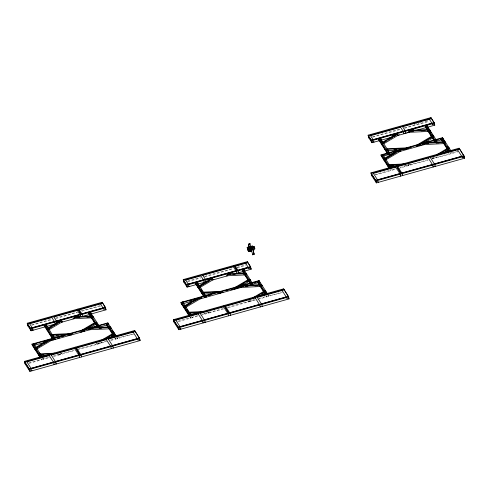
<?xml version="1.0" encoding="UTF-8"?>
<svg xmlns="http://www.w3.org/2000/svg" width="489" height="489" viewBox="0 0 489 489"><rect width="100%" height="100%" fill="white"/><g stroke="black" fill="none" stroke-linecap="round" stroke-linejoin="round"><path stroke-width="0.37" stroke-dasharray="2.44 1.83" d="M100.214 342.465L97.024 344.354L96.767 343.382L99.267 342.685L99.518 343.657L102.659 341.799M432.276 158.821L434.263 157.647M437.343 156.602L434.201 158.454L433.957 157.489L431.457 158.185M248.186 302.055L251.383 300.173M250.429 300.393L250.68 301.358L253.828 299.506M414.415 124.218L421.726 122.171M425.381 121.15L428.303 120.331M372.422 136.737L400.112 128.992M404.275 127.831L428.89 120.942M372.71 137.189L400.399 129.438M404.562 128.277L429.171 121.388M391.567 169.347L390.387 169.677L390.644 170.643L390.356 170.196L375.216 174.432M404.128 165.838L408.572 165.63L408.315 164.659L410.192 164.133M451.879 152.47L450.118 152.965L450.369 153.937L450.082 153.485L435.901 157.452M395.326 168.809L392.117 169.701L392.404 170.154L392.154 169.182M400.033 167.489L406.298 165.734M427.765 159.732L408.792 165.037L408.541 164.066M431.94 158.564L433.407 158.155M457.783 151.333L451.848 152.996L452.129 153.442M375.503 174.879L396.249 169.078M398.235 168.522L428.071 160.172M432.331 158.98L458.071 151.779M31.553 324.794L52.091 319.048M55.544 318.082L76.846 312.123M81.033 310.949L100.098 305.619M187.476 281.169L200.337 277.575M204.494 276.407L232.874 268.467M236.976 267.324L245.979 264.8M31.84 325.24L51.645 319.702M55.825 318.528L77.873 312.367M82.054 311.193L101.119 305.857M187.764 281.621L200.624 278.021M204.781 276.86L233.161 268.913M237.257 267.77L245.576 265.441M177.611 321.279L190.3 317.728L190.594 318.174L190.337 317.202L192.104 316.713L192.354 317.679L191.535 316.401M204.078 313.37L208.516 313.156L208.265 312.19L210.136 311.664M247.935 301.09L250.435 300.393L250.68 301.358M28.643 362.954L41.339 359.403M42.855 357.942L43.105 358.908L48.766 357.325M52.91 356.163L57.286 354.941M59.78 354.244L74.102 350.234M78.264 349.073L98.717 343.351L97.024 344.354L96.773 343.382M106.553 341.157L101.211 342.648L100.96 341.683M110.593 340.026L115.392 338.688M116.639 337.379L117.446 338.639L116.908 337.221L117.158 338.192L133.332 333.663M197.727 315.649L192.067 317.233L192.354 317.679L192.104 316.713M202.605 314.286L206.248 313.266M208.742 312.569L223.063 308.559M227.226 307.398L249.885 301.053M252.379 300.356L254.885 299.653M258.895 298.534L266.56 296.389L266.847 296.835L266.597 295.869L266.847 296.835L266.04 295.582M268.327 295.894L282.294 291.988M28.93 363.4L49.762 357.575M53.876 356.426L74.377 350.686M77.085 349.928L106.107 341.811M110.881 340.472L133.619 334.115M178.601 321.53L198.723 315.9M200.704 315.344L224.066 308.81M228.192 307.654L255.802 299.928M257.782 299.372L282.581 292.434M406.487 165.148L411.066 164.934L410.815 163.962M206.437 312.679L211.016 312.459M57.03 353.975L58.546 353.902M58.234 354.317L62.048 354.134L61.797 353.168L59.303 353.865L59.554 354.837L56.596 354.977M267.801 295.087L268.614 296.346L268.363 295.374M114.872 337.875L115.679 339.134L115.428 338.162L117.195 337.667L117.446 338.639L117.158 338.192M43.105 358.908L43.393 359.354L43.142 358.388L41.376 358.883L41.626 359.849L40.807 358.571M408.321 164.659L408.572 165.63M208.265 312.19L208.516 313.156M190.343 317.202L190.594 318.174"/><path stroke-width="0.73" d="M251.474 251.248C252.599 250.961 249.524 251.884 250.594 251.108M248.467 244.225L249.39 247.819M250.57 246.468L252.532 245.894C252.721 246.273 248.479 248.094 249.671 246.957M252.073 246.749L252.367 247.507M252.446 246.719C249.463 247.807 252.844 245.814 252.471 247.678C252.972 247.465 252.581 246.413 253.962 246.328L254.262 247.477M252.367 247.281L251.646 247.666L252 248.112M253.449 254.084L254.042 253.754L252.88 249.268M250.185 250.612L251.603 250.49M253.718 253.974L254.042 253.73M250.625 251.114L250.466 251.407M250.075 243.938L248.956 244.317M248.583 244.09L248.962 243.913M249.946 243.999L251.01 247.367M251.597 250.001L250.362 250.362M251.639 247.666L252.306 247.263M429.648 130.141L427.63 130.239L427.991 130.801L430.008 130.71L429.483 129.499L411.335 130.331L408.847 131.028L409.177 132.323L397.575 135.569L397.239 134.273L394.751 134.97L382.722 142.11L383.254 143.32L381.744 144.212L381.909 144.86M394.751 134.97L394.837 135.294L396.518 134.298M397.239 134.273L383.083 142.672L383.254 143.32M382.319 143.485L386.787 140.832M388.064 140.074L389.342 139.316M390.619 138.558L392.533 137.421M393.81 136.663L395.088 135.905M383.841 143.717L399.256 134.567M93.051 317.196L93.411 317.764L93.24 317.116L91.223 317.208L90.697 316.004L76.608 316.67L74.114 317.367L74.45 318.657L61.516 322.275L61.18 320.986L58.686 321.683L46.651 328.791L47.182 330.002L48.692 329.109L46.382 325.124L44.615 325.619L44.951 326.909L31.07 330.796L27.885 325.821L27.219 323.235L102.152 302.269L105.337 307.245L106.003 309.83L91.015 314.024M58.686 321.683L58.772 322.006L60.471 321.004M46.822 329.439L61.18 320.986M47.757 329.274L52.152 326.676M53.411 325.937L54.664 325.191M55.923 324.451L57.182 323.706M58.435 322.966L59.695 322.22M61.516 322.275L62.647 321.609M61.907 322.043L48.857 329.757L48.521 328.467L52.873 335.637L50.856 335.735L50.495 335.173L50.324 334.525L69.414 333.62L69.579 334.268M32.182 344.733L33.949 344.238L32.182 344.733L32.439 345.13L34.206 344.635L33.784 343.59L36.614 348.4L35.104 349.293L34.743 348.724L50.709 339.323L51.045 340.619L89.982 329.72L89.652 328.431L110.752 327.434L110.924 328.076L108.9 328.174M34.743 348.73L34.578 348.082L48.215 340.02L48.38 340.668L51.761 339.256M35.679 348.565L42.072 344.788M43.35 344.03L50.385 339.873M52.048 340.026L36.779 349.042L36.449 347.752L40.887 355.063L38.869 355.161L38.338 353.95L40.355 353.853M82.788 330.808L89.071 327.098M90.324 326.352L92.213 325.24M93.466 324.494L95.985 323.009M81.956 331.658L80.954 332.251L80.783 331.603L83.283 330.906L84.786 330.014L84.621 329.366L96.553 322.282L96.92 322.85L95.41 323.736L95.049 323.174L96.553 322.282L96.724 322.929M84.958 330.662L83.448 331.554L83.283 330.906M88.643 328.48L96.437 323.877M385.625 159.194L385.265 158.632L385.632 159.194L384.122 160.086L383.761 159.524L385.265 158.632L382.795 154.39L383.217 155.429L381.451 155.924L381.2 155.526L382.96 155.031M383.761 159.524L383.59 158.876L397.227 150.82L397.398 151.462L400.778 150.05M384.696 159.359L393.645 154.072M394.923 153.314L396.2 152.556M397.478 151.804L398.761 151.046M400.894 150.172L397.398 151.462M401.066 150.82L385.797 159.842L385.46 158.546L389.898 165.857L387.881 165.954L387.355 164.744L403.932 163.962M418.773 145.05L428.358 139.383M429.642 138.625L430.919 137.874M427.991 130.801L430.008 130.71L429.843 130.062L427.826 130.153L432.264 137.464L433.767 136.572L433.242 135.367L415.962 145.575L416.127 146.223L418.627 145.526L420.13 144.634L417.637 145.331L417.472 144.683L406.084 147.874L406.249 148.515L403.755 149.218L403.584 148.57L381.029 154.879L381.365 156.174L388.999 168.088M432.264 137.464L433.767 136.572L433.602 135.93L418.456 144.878L418.627 145.526M247.141 247.403L249.72 246.847L247.141 247.403L248.033 250.851M424.128 143.014L432.429 138.112L432.093 136.822L434.311 140.667L436.078 140.172L435.907 139.524L427.172 125.899L425.412 126.394L425.748 127.684L416.591 130.245M251.053 249.543L251.346 250.692L248.54 251.646L247.648 248.198L251.254 246.774M248.571 247.837L251.157 247.281L248.571 247.837L249.017 249.561L249.818 249.09M249.836 247.275L249.09 247.844L248.925 247.318L249.256 247.281M247.648 248.198L250.05 247.361L250.166 247.789M249.078 248.632L251.48 247.795L251.927 249.518L250.594 250.307L249.524 250.356L249.078 248.632L251.48 247.795M251.523 247.477L252.691 247.208M251.658 247.691L254.469 247.122L254.916 248.846L252.336 249.402L251.89 247.678M249.524 250.356L250.857 249.567M248.54 251.646L249.427 251.12M101.669 340.118L114.157 332.74L114.683 333.95L113.173 334.837L112.812 334.274M253.131 250.606L253.932 250.136L253.638 248.987M104.774 339.054L114.518 333.302L114.683 333.95L114.322 333.382M105.386 339.054L109.891 336.389M111.174 335.631L113.748 334.109M108.943 338.082L113.338 335.485L113.008 334.195L114.646 336.75M244.402 274.384L244.066 273.088L229.983 273.754L227.489 274.457L227.819 275.747L212.684 279.983L212.348 278.693L209.854 279.39L197.819 286.499L198.351 287.709L199.854 286.817L197.55 282.831L195.783 283.327L196.12 284.616L187.091 287.147L183.901 282.171L183.234 279.586L247.306 261.658L250.49 266.633L251.15 269.219L244.384 271.114L244.054 269.818L242.287 270.313L242.623 271.609L235.35 273.638M209.854 279.39L209.94 279.714L211.633 278.712M197.99 287.147L199.494 286.254M212.348 278.693L198.179 287.061L198.351 287.709M198.919 286.982L209.604 280.668M210.863 279.928L212.116 279.182M213.815 279.317L200.025 287.465L199.689 286.169L204.041 293.345L202.024 293.443L201.492 292.233L220.582 291.328L220.747 291.976L222.764 291.878L222.935 292.526M436.359 154.915L448.841 147.537L449.373 148.748L447.863 149.64L443.425 142.33L443.755 143.625L422.655 144.622M447.502 149.078L449.012 148.185L449.373 148.748L449.202 148.106L438.816 154.243M440.069 153.858L441.359 153.094M442.649 152.336L443.933 151.578M445.222 150.814L448.437 148.913M443.633 152.886L448.028 150.288L447.698 148.992L449.336 151.553M183.167 302.96L182.91 302.563L181.15 303.052L181.401 303.455L183.167 302.96L182.745 301.915L185.576 306.719L184.072 307.612L183.711 307.049L199.671 297.648L200.007 298.938L241.15 287.428L240.82 286.138L261.921 285.136L262.092 285.784L260.069 285.882M184.64 306.884L191.676 302.728M192.953 301.976L194.231 301.218M195.514 300.466L199.347 298.198M199.842 298.296L201.352 297.404L198.852 298.101M201.517 298.052L185.747 307.367L185.41 306.077L189.848 313.388L187.831 313.48L187.305 312.269L203.882 311.487M235.16 288.1L234.158 288.693L234.323 289.341L236.297 288.174M250.093 280.02L250.454 280.582L249.928 279.372L237.99 286.456L238.161 287.104L236.652 287.997L234.158 288.693L236.652 287.997L236.817 288.638L238.326 287.752M236.156 287.899L244.952 282.697M246.212 281.957L249.353 280.099M241.364 285.955L249.806 280.967M252.183 298.211L265.319 290.442L265.851 291.652L264.341 292.544L263.981 291.982M255.295 297.147L265.686 291.004L265.851 291.652L265.49 291.089M258.479 295.619L259.769 294.861M261.701 293.718L264.916 291.817M259.482 296.163L264.506 293.192L264.176 291.896L265.405 293.816M252.312 247.88L251.798 248.167M251.609 251.193L250.79 251.425M250.625 247.568L250.246 247.685M378.908 139.402L387.808 153.674L389.574 153.185L389.403 152.537L380.674 138.913L378.908 139.402L379.244 140.698L371.97 142.733L368.779 137.757L368.113 135.172L430.925 117.598L434.116 122.574L434.782 125.16L427.508 127.195M431.09 118.246L368.278 135.82L371.469 140.789L434.281 123.216L430.925 117.598M370.552 135.71L400.625 127.299M402.612 126.743L431.377 118.693M368.113 135.172L371.304 140.147L434.116 122.574M403.242 131.376L371.182 140.343L371.719 141.761L373.706 141.205L373.951 142.177M405.222 130.82L432.007 123.326M378.706 139.279L380.466 138.784L380.754 139.237L378.993 139.726L378.706 139.279L378.957 140.251L388.229 154.72L388.064 154.072L389.831 153.583L389.996 154.224L388.455 151.828M425.21 126.266L426.97 125.777L427.258 126.223L425.491 126.718L425.21 126.266L425.461 127.238L433.926 140.453M379.073 139.438L381.237 138.833M392.074 135.801L397.857 134.188M409.275 130.991L413.657 129.762M425.357 126.492L427.545 125.881M394.837 135.294L397.325 134.597M408.926 131.352L411.414 130.655L411.335 130.331M432.545 124.744L432.294 123.772L432.545 124.744L434.532 124.188L434.244 123.741M392.27 137.054L381.004 140.202L380.674 138.913M451.127 151.101L442.521 137.678L419.965 143.986L420.302 145.282M383.217 155.429L383.052 154.787L442.777 138.075L442.942 138.723L442.686 138.326L440.925 138.815L441.182 139.212L442.942 138.723L442.686 138.326L440.925 138.815L441.09 139.463L448.755 151.419M385.118 154.665L382.209 155.478L390.393 168.253M386.579 154.255L388.761 153.644M393.132 152.421L400.418 150.386M409.159 147.941L411.341 147.33M417.899 145.496L420.082 144.885M425.179 143.454L430.277 142.03M435.381 140.6L437.563 139.988M440.479 139.176L441.934 138.766L449.709 150.899M408.266 148.424L403.755 149.218L408.266 148.424L408.101 147.776L386.995 148.772L387.52 149.982L385.503 150.08L385.143 149.518L387.16 149.42M427.001 143.179L422.484 143.974L427.001 143.179L426.83 142.537L445.082 141.669L445.607 142.88L443.59 142.977L443.23 142.415M434.733 141.712L434.568 141.064L436.335 140.569L436.5 141.217M434.568 141.064L436.335 140.569M419.018 145.636L421.2 145.025M383.822 155.954L394.122 153.075M431.983 142.482L441.347 139.86L441.011 138.57L443.065 141.767L443.395 143.063M370.943 172.855L459.098 148.191L463.884 155.649L464.55 158.234L376.396 182.898L371.609 175.441L370.943 172.855L375.723 180.313L376.396 182.898M459.269 148.839L371.108 173.503L375.894 180.961L464.049 156.297L459.098 148.191M373.382 173.393L395.748 167.134M397.734 166.584L428.278 158.033M430.265 157.482L459.556 149.286M375.723 180.313L463.884 155.649M399.959 173.699L375.607 180.514L376.145 181.932L378.125 181.376L378.376 182.348M401.94 173.149L432.49 164.597M434.47 164.047L461.775 156.407M248.528 244.249L249.445 247.801M250.949 247.116L250.521 247.073L251.322 247.049M249.414 248.07L253.626 246.89M250.833 250.374L251.236 250.264M250.081 250.484L250.399 251.389L250.136 250.472M251.26 249.726L252.599 254.225M102.317 302.917L27.384 323.883L30.569 328.852L105.502 307.893L102.152 302.269M247.471 262.306L183.399 280.234L186.59 285.203L250.661 267.281L247.306 261.658M29.652 323.773L51.877 317.557M53.857 317L77.366 310.423M79.352 309.867L102.598 303.363M185.673 280.124L200.838 275.882M202.819 275.325L233.387 266.774M235.374 266.218L247.752 262.758M27.219 323.235L30.404 328.211L105.337 307.245M183.234 279.586L186.425 284.555L250.49 266.633M32.769 329.794L33.056 330.24L32.806 329.268L30.819 329.824L30.532 329.378L30.281 328.406L32.268 327.85L29.364 323.327M30.281 328.406L54.487 321.634M56.473 321.084L79.982 314.5M81.969 313.95L103.228 307.997M203.448 279.959L186.303 284.757L186.841 286.175L188.821 285.619L189.072 286.591L188.785 286.138M205.435 279.402L236.004 270.851M238.681 270.105L248.381 267.391M45 325.332L46.18 325.002L46.467 325.448L44.701 325.943L44.413 325.497L44.664 326.463L53.325 339.977L53.16 339.329L54.927 338.84L55.092 339.488L53.912 337.642M90.343 316.218L88.711 313.101L89.89 312.771M196.755 282.868L195.582 283.198L195.869 283.651L197.635 283.155L197.348 282.703M242.672 270.026L243.846 269.696L244.133 270.142L242.373 270.637M81.431 316.707L89.249 314.519L88.919 313.223L90.679 312.734L98.802 325.399L98.967 326.047L97.794 326.377M44.004 325.876L46.901 325.063M56.865 322.275L60.538 321.249M74.499 317.343L78.906 316.108M88.821 313.333L90.978 312.734M195.032 283.62L197.972 282.795M208.742 279.781L211.651 278.968M226.933 274.69L230.576 273.675M242.648 270.295L244.787 269.696M58.772 322.006L61.266 321.304M74.2 317.691L76.694 316.988L76.608 316.67M90.679 312.734L90.765 313.058L88.998 313.547L88.711 313.101M209.94 279.708L212.434 279.011M227.568 274.775L230.068 274.078L229.983 273.754M46.718 326.42L55.275 324.024L54.774 322.086M39.988 357.294L32.353 345.381L32.017 344.085L107.831 322.874L116.437 336.298M188.95 315.613L181.315 303.7L180.979 302.41L258.999 280.582L267.22 293.406M182.745 301.915L183.002 302.312L259.256 280.979L259.421 281.627L257.66 282.116L257.403 281.719L259.164 281.224L259.421 281.621M67.708 334.794L68.955 334.445M84.786 330.014L82.293 330.711L82.128 330.063L94.878 322.532L95.214 323.822M90.294 328.474L87.8 329.17L91.064 328.73M202.024 293.443L201.853 292.795L218.088 292.025L218.253 292.673L220.747 291.976M238.161 287.104L235.661 287.801L235.496 287.153L248.253 279.616L248.779 280.827L250.289 279.934L249.928 279.372M238.968 286.878L241.462 286.181M242.287 270.313L250.576 283.632L252.342 283.137L252.764 284.182L252.507 283.785M36.125 343.865L33.191 344.684L41.382 357.459M44.193 341.609L50.789 339.763M61.785 336.683L63.986 336.071M70.587 334.225L72.788 333.608M89.646 328.889L95.514 327.245M98.448 326.426L100.648 325.815M183.626 302.599L182.159 303.009L189.934 315.142M189.487 300.955L191.688 300.338M193.888 299.726L200.49 297.88M208.552 295.619L210.753 295.008M217.354 293.162L221.016 292.135M226.15 290.698L228.351 290.081M241.548 286.389L247.416 284.751M254.011 282.905L256.212 282.287M48.38 340.668L50.88 339.971M67.922 335.582L69.273 335.515L69.102 334.873L71.596 334.176L71.767 334.818L70.3 334.892M108.252 323.92L106.492 324.409L106.235 324.011L108.002 323.522L108.252 323.92L108.087 323.272L34.034 343.987L34.371 345.283M199.842 298.296L197.348 298.993L197.177 298.345L183.54 306.401L183.711 307.049M204.494 297.685L204.329 297.037L206.095 296.542L206.26 297.19M240.985 286.78L243.479 286.083L243.314 285.435L261.56 284.574L262.092 285.784M250.576 283.632L250.833 284.03L252.593 283.534M52.555 339.727L53.075 339.58M57.757 338.272L59.951 337.654M230.857 289.836L232.99 289.243M34.78 345.167L44.927 342.331M183.742 303.492L193.888 300.649M248.791 285.289L257.825 282.764L257.489 281.468L259.708 285.319M24.45 361.359L134.646 330.527L139.426 337.985L140.098 340.57L29.902 371.402L25.116 363.944L24.45 361.359L29.23 368.816L29.902 371.402M173.412 319.678L283.608 288.846L288.394 296.31L289.06 298.895L178.864 329.727L174.084 322.263L173.412 319.678L178.198 327.141L178.864 329.727M134.811 331.169L24.615 362.001L29.401 369.464L139.597 338.632L134.646 330.527M283.779 289.494L173.583 320.326L178.363 327.783L288.559 296.951L283.608 288.846M26.889 361.897L49.255 355.637M51.241 355.081L74.603 348.547M76.584 347.991L106.339 339.666M108.32 339.109L135.098 331.621M175.851 320.216L198.222 313.956M200.203 313.406L223.565 306.866M225.551 306.316L255.301 297.99M257.281 297.434L284.066 289.94M29.23 368.816L139.426 337.985M178.198 327.141L288.394 296.31M53.466 362.202L29.114 369.012L29.652 370.43L31.632 369.873L31.883 370.845L31.596 370.399M55.446 361.646L78.808 355.112M80.795 354.556L110.545 346.23M113.259 345.472L137.323 338.736M202.428 320.521L178.075 327.337L178.613 328.755L180.6 328.198L180.844 329.17L180.563 328.718M204.414 319.971L227.776 313.431M230.484 312.673L259.506 304.555M261.493 303.999L285.558 297.263M53.16 339.329L54.927 338.84M69.102 334.873L71.596 334.176M204.329 297.037L206.089 296.548M249.188 243.84L250.032 243.773M253.235 254.146L252.758 254.243M249.414 243.797L249.885 243.73M249.201 244.262L248.62 244.323M250.814 251.407L250.46 251.432M426.255 143.509L428.529 143.399M436.096 143.039L439.122 142.898M442.906 142.721L444.422 142.647M386.334 149.75L387.844 149.677M393.902 149.389L396.927 149.249M401.469 149.035L406.011 148.821M399.36 150.08L385.668 150.728L385.503 150.08M400.638 164.695L387.716 165.306L387.881 165.954L387.52 165.392L389.537 165.294M388.712 165.624L394.042 165.374M395.986 166.223L390.069 166.504L389.733 165.209L391.371 167.77M253.962 246.328L251.56 247.165L254.469 247.122M248.094 249.922L249.164 249.873M249.873 250.857L250.943 250.808L250.649 249.659M228.552 274.152L230.068 274.078M227.489 274.457L244.427 273.657L244.763 274.946L248.204 280.313M246.254 273.644L244.237 273.736L244.598 274.298L246.615 274.207L245.649 273.082M232.917 274.561L235.123 274.457M243.216 274.078L245.423 273.968M226.309 275.82L245.264 274.922M245.007 286.303L248.033 286.157M254.842 285.839L257.874 285.692M239.806 287.495L260.234 286.523L259.903 285.234L263.815 291.334L264.146 292.63M201.664 292.88L203.681 292.783M202.849 293.113L204.323 293.039M212.415 292.66L219.035 292.349M218.253 292.673L222.764 291.878L220.27 292.575L220.435 293.223L218.962 293.296M204.206 293.993L214.537 293.504M74.42 317.098L76.694 316.994M74.114 317.367L92.879 316.554L93.24 317.116M76.602 317.612L79.542 317.471M86.901 317.123L92.054 316.884M187.666 312.838L187.831 313.48L187.47 312.917L202.11 312.153M187.47 312.917L189.487 312.826M188.662 313.149L190.184 313.082M197.8 312.722L200.087 312.612M72.934 318.73L91.895 317.832M190.019 314.03L195.197 313.785M110.924 328.076L110.563 327.514L108.54 327.612L106.327 323.767L106.657 325.057L97.629 327.587L97.458 326.939L99.224 326.444L99.389 327.092M90.055 328.773L91.565 328.706M99.139 328.345L101.406 328.241M89.475 329.745L109.071 328.822L108.735 327.526L112.647 333.626L112.977 334.922M52.512 335.075L50.495 335.173L50.856 335.735L50.685 335.087L66.92 334.323L67.085 334.965M51.681 335.405L53.888 335.301M56.101 335.197L59.041 335.057M63.454 334.849L69.34 334.568M53.038 336.285L62.635 335.833M38.338 353.95L54.921 353.168M51.626 353.902L38.698 354.513L38.869 355.161M38.509 354.598L40.526 354.501M39.695 354.831L43.503 354.647M46.975 355.43L41.052 355.711L40.721 354.415L42.36 356.976M409.91 130.728L411.414 130.655M408.847 131.028L429.843 130.062M410.644 131.309L413.67 131.168M421.243 130.82L425.033 130.649M427.307 130.545L428.816 130.471M407.673 132.391L428.156 131.449L427.826 130.153M250.594 246.749L250.912 246.798M464.55 158.234L464.012 156.816L464.299 157.269L462.313 157.825L462.062 156.853M457.57 149.842L461.659 156.217M434.495 124.707L434.782 125.16M443.26 139.597L444.47 141.486M447.692 146.517L448.902 148.405M429.397 119.249L431.934 123.21M433.407 136.009L433.767 136.572M428.028 128.002L428.835 129.261M430.448 131.779L431.255 133.039M432.062 134.298L433.272 136.18M426.316 126.572L435.32 140.618M425.412 126.394L427.459 129.591L427.796 130.881M429.978 157.03L434.36 163.87M434.972 165.985L435.259 166.431L434.758 164.493M427.991 157.586L432.374 164.426M432.991 166.541L433.278 166.987L432.777 165.05M402.325 126.296L405.112 130.649M405.723 132.757L406.011 133.21L405.509 131.266M400.338 126.847L403.132 131.199M403.743 133.314L404.03 133.76L403.529 131.822M380.717 139.756L381.885 141.578M397.447 166.132L402.227 173.595L402.728 175.533L402.441 175.086M379.812 139.579L388.413 152.99M400.839 173.247L396.286 165.765L401.237 173.87M381.744 144.212L381.383 143.65L382.887 142.751L381.383 143.65L381.548 144.292M395.46 166.688L400.246 174.151L400.748 176.089L400.46 175.643M370.265 135.264L373.162 139.787M381.029 154.879L389.25 167.703M381.2 155.526L381.622 156.572M368.529 136.786L369.067 138.204M373.095 172.947L377.587 179.958M371.359 174.469L371.897 175.887M288.522 297.477L288.81 297.923L286.823 298.479L286.572 297.508M288.773 298.443L289.06 298.895M282.08 290.497L286.169 296.872M251.15 269.219L250.612 267.801L250.9 268.253L248.919 268.803L245.765 263.308M259.335 281.872L260.142 283.131M266.193 292.569L266.994 293.828M258.412 281.67L266.597 294.445M257.66 282.116L257.403 281.719L259.182 284.885M259.873 285.961L265.234 294.323M244.054 269.818L252.336 283.137M243.192 270.49L251.584 283.583M242.336 271.157L243.711 273.308M256.994 296.988L261.383 303.822M235.081 265.772L237.868 270.124M255.013 297.544L259.793 305.002L260.295 306.939M236.884 270.399L233.925 265.405L237.281 271.022M233.1 266.328L236.291 271.297L236.786 273.241M225.264 305.863L230.044 313.327L230.545 315.264M228.656 312.978L224.103 305.497L229.054 313.602M223.277 306.42L228.063 313.877L228.565 315.821M202.532 274.879L205.325 279.231M200.551 275.435L203.338 279.787M203.956 281.896L204.237 282.342L203.736 280.405M201.138 289.207L201.926 290.435M196.688 283.498L205.08 296.591M195.783 283.327L204.072 296.64L205.838 296.145L203.876 292.697L204.041 293.345M203.705 296.456L195.832 284.17L196.12 284.616M185.38 279.677L188.283 284.201M183.65 281.199L184.188 282.618M199.915 312.954L204.298 319.794M204.915 321.909L205.203 322.355L204.702 320.417M197.935 313.51L202.318 320.35M202.929 322.465L203.216 322.911L202.715 320.973M191.321 315.301L189.683 312.74L189.848 313.388M185.215 306.157L185.576 306.725M187.024 309.366L188.253 311.285M189.891 313.84L190.716 315.118M180.979 302.41L189.585 315.833M175.563 319.769L180.056 326.78M173.833 321.291L174.371 322.709M140.098 340.57L139.561 339.152L139.848 339.598L137.861 340.155L137.611 339.189M133.118 332.172L137.201 338.547M100.618 303.92L103.766 309.415L105.752 308.859L105.465 308.412L106.003 309.83M110.184 327.312L110.991 328.571M112.201 330.46L113.411 332.349M114.622 334.231L115.428 335.491M107.244 323.969L115.025 336.102M106.4 324.659L108.014 327.178M108.711 328.26L114.065 336.615M108.032 338.663L112.812 346.126L113.314 348.064M90.477 312.605L90.765 313.058M91.113 314.183L91.889 315.387M97.47 324.091L98.24 325.295M89.823 313.4L98.216 326.493M106.052 339.219L110.832 346.677L111.333 348.62M88.919 313.223L97.207 326.542M94.835 323.223L91.394 317.856L91.058 316.566M96.804 326.304L95.239 323.095M79.065 309.421L82.256 314.396L82.757 316.334M80.862 314.054L77.904 309.054L81.26 314.671M77.085 309.977L80.269 314.953L80.771 316.89M76.302 347.545L81.082 355.002L81.584 356.939M79.689 354.659L75.141 347.172L80.092 355.277M74.316 348.095L79.096 355.558L79.597 357.496L79.31 357.049M53.57 316.554L56.357 320.906M51.59 317.11L54.377 321.462M48.325 328.547L48.686 329.109M45.526 325.796L53.912 338.889M44.615 325.619L52.904 338.932L54.67 338.443L52.708 334.996L52.873 335.637M50.954 354.635L55.336 361.469M55.948 363.584L56.235 364.03L55.734 362.092M48.973 355.191L53.356 362.025M53.967 364.14L54.255 364.586L53.753 362.649M27.635 324.849L27.922 325.301M39.291 352.96L40.11 354.238M32.017 344.085L40.624 357.508M26.602 361.444L31.094 368.461M24.866 362.972L25.404 364.391M54.835 339.085L55.092 339.488M445.607 142.88L445.442 142.232L424.342 143.234L424.672 144.524L400.057 151.413L399.721 150.117L383.951 159.438L384.122 160.086M442.521 137.678L442.686 138.326M427.172 125.899L427.258 126.223M405.772 149.121L405.601 148.473L387.355 149.334L387.691 150.63M385.143 149.518L385.308 150.16M371.304 140.147L371.97 142.733M253.675 247.593L254.121 249.317M252.483 247.954L252.599 248.394M252.685 248.883L253.974 253.73M250.576 247.055L250.863 248.406M250.46 247.245L250.57 247.678M258.999 280.582L259.164 281.224M250.368 247.734L250.209 247.232L250.325 247.666M250.148 248.583L250.594 250.307M248.718 248.149L249.61 251.597M261.78 304.445L262.281 306.383M250.833 284.03L250.998 284.671L248.95 281.475L248.614 280.179M238.271 270.747L238.773 272.685M205.722 279.849L206.224 281.792L197.886 284.121L197.55 282.831M186.425 284.555L187.091 287.147M183.002 302.312L183.332 303.608M183.901 306.964L184.072 307.612M181.401 303.455L181.572 304.097M110.563 327.514L110.392 326.872L92.146 327.734L92.311 328.382M105.465 308.412L105.716 309.384M107.831 322.874L108.167 324.164M56.761 321.53L57.091 322.819M46.382 325.124L46.467 325.448M47.011 329.354L47.182 330.002M30.404 328.211L31.07 330.796M34.939 348.645L35.104 349.293M27.922 325.301L28.173 326.267M32.439 345.13L32.604 345.778M252.513 254.781L254.207 254.372L252.513 254.781M251.034 250.319L251.144 250.747L251.034 250.319"/></g></svg>
